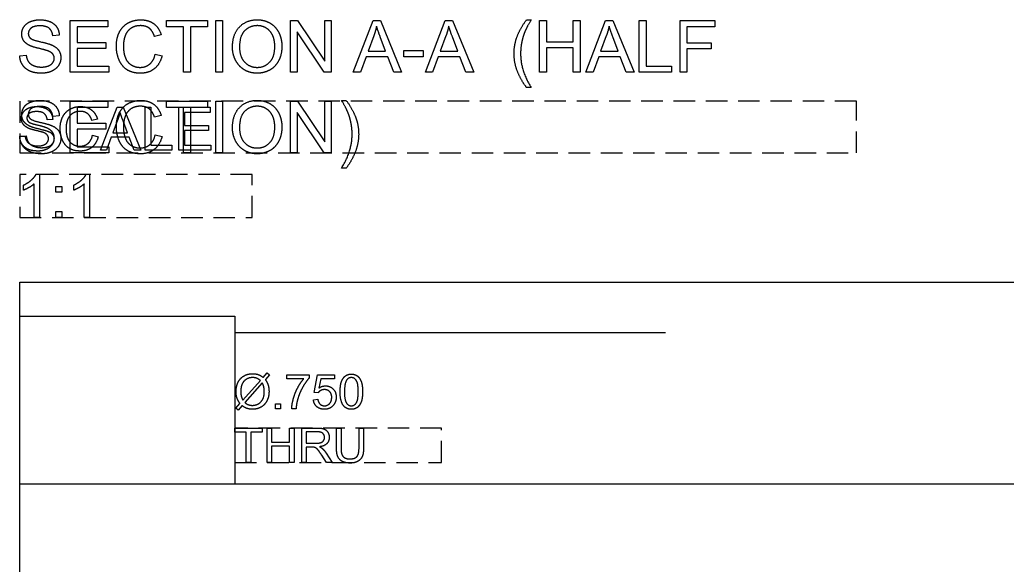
# Model space of a CAD drawing. Header units: millimetres. Extents: x 0 to 340, y 0 to 220.
# Drawn here: x 20 to 42.94, y 41.86 to 54.53 of the extents above; entities that cross this region are included whole.
import ezdxf

# ---------------------------------------------------------------- set-up
doc = ezdxf.new("R2010")
doc.units = ezdxf.units.MM
doc.linetypes.add('DASHED', pattern=[0.75, 0.5, -0.25])
doc.layers.get('0').update_dxf_attribs({"linetype": 'CONTINUOUS'})

msp = doc.modelspace()

# ---------------------------------------------------------------- linework, layer by layer
for p, q in [((21.175, 53.313), (21.175, 54.513)), ((21.175, 54.513), (22.043, 54.513)), ((22.043, 54.513), (22.043, 54.371)), ((23.411, 54.371), (23.411, 54.513)), ((23.411, 54.513), (24.362, 54.513)), ((24.362, 54.513), (24.362, 54.371)), ((24.552, 53.313), (24.552, 54.513)), ((24.552, 54.513), (24.711, 54.513)), ((24.711, 54.513), (24.711, 53.313)), ((26.293, 53.313), (26.293, 54.513)), ((26.293, 54.513), (26.456, 54.513)), ((26.456, 54.513), (27.086, 53.571)), ((27.086, 53.571), (27.086, 54.513)), ((27.086, 54.513), (27.238, 54.513)), ((27.238, 54.513), (27.238, 53.313)), ((27.747, 53.313), (28.208, 54.513)), ((28.208, 54.513), (28.379, 54.513)), ((28.379, 54.513), (28.87, 53.313)), ((29.423, 53.313), (29.884, 54.513)), ((29.884, 54.513), (30.055, 54.513)), ((30.055, 54.513), (30.546, 53.313)), ((31.775, 54.533), (31.88, 54.533)), ((32.075, 53.313), (32.075, 54.513)), ((32.075, 54.513), (32.234, 54.513)), ((32.234, 54.513), (32.234, 54.02)), ((32.858, 54.02), (32.858, 54.513)), ((32.858, 54.513), (33.017, 54.513)), ((33.017, 54.513), (33.017, 53.313)), ((33.149, 53.313), (33.61, 54.513)), ((33.61, 54.513), (33.781, 54.513)), ((33.781, 54.513), (34.272, 53.313)), ((34.393, 53.313), (34.393, 54.513)), ((34.393, 54.513), (34.551, 54.513)), ((34.551, 54.513), (34.551, 53.454)), ((35.34, 53.313), (35.34, 54.513)), ((35.34, 54.513), (36.149, 54.513)), ((36.149, 54.513), (36.149, 54.371)), ((20.919, 54.175), (20.767, 54.163)), ((22.043, 54.371), (21.334, 54.371)), ((21.334, 54.371), (21.334, 54.004)), ((23.285, 54.184), (23.129, 54.147)), ((23.806, 54.371), (23.411, 54.371)), ((23.806, 53.313), (23.806, 54.371)), ((24.362, 54.371), (23.965, 54.371)), ((23.965, 54.371), (23.965, 53.313)), ((27.076, 53.313), (26.445, 54.256)), ((26.445, 54.256), (26.445, 53.313)), ((28.225, 54.158), (28.093, 53.806)), ((29.901, 54.158), (29.769, 53.806)), ((33.627, 54.158), (33.495, 53.806)), ((36.149, 54.371), (35.498, 54.371)), ((35.498, 54.371), (35.498, 54)), ((21.334, 54.004), (21.998, 54.004)), ((21.998, 54.004), (21.998, 53.863)), ((28.5, 53.806), (28.375, 54.138)), ((30.176, 53.806), (30.051, 54.138)), ((32.234, 54.02), (32.858, 54.02)), ((33.902, 53.806), (33.777, 54.138)), ((35.498, 54), (36.062, 54)), ((36.062, 54), (36.062, 53.858)), ((20, 53.698), (20.15, 53.711)), ((21.998, 53.863), (21.334, 53.863)), ((21.334, 53.863), (21.334, 53.454)), ((23.147, 53.734), (23.305, 53.693)), ((28.093, 53.806), (28.5, 53.806)), ((28.921, 53.673), (28.921, 53.821)), ((28.921, 53.821), (29.373, 53.821)), ((29.373, 53.821), (29.373, 53.673)), ((29.769, 53.806), (30.176, 53.806)), ((32.858, 53.878), (32.234, 53.878)), ((32.234, 53.878), (32.234, 53.313)), ((32.858, 53.313), (32.858, 53.878)), ((33.495, 53.806), (33.902, 53.806)), ((36.062, 53.858), (35.498, 53.858)), ((35.498, 53.858), (35.498, 53.313)), ((28.047, 53.676), (27.915, 53.313)), ((28.549, 53.676), (28.047, 53.676)), ((28.689, 53.313), (28.549, 53.676)), ((29.373, 53.673), (28.921, 53.673)), ((29.724, 53.676), (29.592, 53.313)), ((30.225, 53.676), (29.724, 53.676)), ((30.365, 53.313), (30.225, 53.676)), ((33.45, 53.676), (33.318, 53.313)), ((33.951, 53.676), (33.45, 53.676)), ((34.091, 53.313), (33.951, 53.676)), ((22.071, 53.313), (21.175, 53.313)), ((21.334, 53.454), (22.071, 53.454)), ((22.071, 53.454), (22.071, 53.313)), ((23.965, 53.313), (23.806, 53.313)), ((24.711, 53.313), (24.552, 53.313)), ((26.445, 53.313), (26.293, 53.313)), ((27.238, 53.313), (27.076, 53.313)), ((27.915, 53.313), (27.747, 53.313)), ((28.87, 53.313), (28.689, 53.313)), ((29.592, 53.313), (29.423, 53.313)), ((30.546, 53.313), (30.365, 53.313)), ((32.234, 53.313), (32.075, 53.313)), ((33.017, 53.313), (32.858, 53.313)), ((33.318, 53.313), (33.149, 53.313)), ((34.272, 53.313), (34.091, 53.313)), ((35.142, 53.313), (34.393, 53.313)), ((34.551, 53.454), (35.142, 53.454)), ((35.142, 53.454), (35.142, 53.313)), ((35.498, 53.313), (35.34, 53.313)), ((31.88, 52.96), (31.775, 52.96)), ((21.175, 51.44), (21.175, 52.64)), ((21.175, 52.64), (22.043, 52.64)), ((22.043, 52.64), (22.043, 52.498)), ((23.411, 52.498), (23.411, 52.64)), ((23.411, 52.64), (24.362, 52.64)), ((24.362, 52.64), (24.362, 52.498)), ((24.552, 51.44), (24.552, 52.64)), ((24.552, 52.64), (24.711, 52.64)), ((24.711, 52.64), (24.711, 51.44)), ((26.293, 51.44), (26.293, 52.64)), ((26.293, 52.64), (26.456, 52.64)), ((26.456, 52.64), (27.086, 51.698)), ((27.086, 51.698), (27.086, 52.64)), ((27.086, 52.64), (27.238, 52.64)), ((27.238, 52.64), (27.238, 51.44)), ((27.477, 52.66), (27.583, 52.66)), ((22.043, 52.498), (21.334, 52.498)), ((21.334, 52.498), (21.334, 52.131)), ((21.876, 51.501), (22.26, 52.501)), ((22.26, 52.501), (22.402, 52.501)), ((22.402, 52.501), (22.812, 51.501)), ((22.912, 51.501), (22.912, 52.501)), ((22.912, 52.501), (23.044, 52.501)), ((23.044, 52.501), (23.044, 51.619)), ((23.285, 52.311), (23.129, 52.274)), ((23.806, 52.498), (23.411, 52.498)), ((23.697, 51.501), (23.697, 52.501)), ((23.697, 52.501), (24.42, 52.501)), ((23.806, 51.44), (23.806, 52.498)), ((24.42, 52.383), (23.829, 52.383)), ((23.829, 52.383), (23.829, 52.076)), ((24.362, 52.498), (23.965, 52.498)), ((23.965, 52.498), (23.965, 51.44)), ((24.42, 52.501), (24.42, 52.383)), ((27.076, 51.44), (26.445, 52.383)), ((26.445, 52.383), (26.445, 51.44)), ((20.766, 52.219), (20.639, 52.209)), ((20.919, 52.302), (20.767, 52.29)), ((21.334, 52.131), (21.998, 52.131)), ((21.806, 52.226), (21.675, 52.196)), ((21.998, 52.131), (21.998, 51.99)), ((22.274, 52.205), (22.164, 51.911)), ((22.503, 51.911), (22.399, 52.188)), ((21.998, 51.99), (21.334, 51.99)), ((21.334, 51.99), (21.334, 51.582)), ((21.69, 51.851), (21.823, 51.818)), ((22.164, 51.911), (22.503, 51.911)), ((23.147, 51.861), (23.305, 51.821)), ((23.829, 52.076), (24.383, 52.076)), ((24.383, 51.959), (23.829, 51.959)), ((23.829, 51.959), (23.829, 51.619)), ((24.383, 52.076), (24.383, 51.959)), ((20, 51.826), (20.15, 51.839)), ((20, 51.822), (20.125, 51.833)), ((22.126, 51.804), (22.016, 51.501)), ((22.544, 51.804), (22.126, 51.804)), ((22.661, 51.501), (22.544, 51.804)), ((22.071, 51.44), (21.175, 51.44)), ((21.334, 51.582), (22.071, 51.582)), ((22.016, 51.501), (21.876, 51.501)), ((22.071, 51.582), (22.071, 51.44)), ((22.812, 51.501), (22.661, 51.501)), ((23.537, 51.501), (22.912, 51.501)), ((23.044, 51.619), (23.537, 51.619)), ((23.537, 51.619), (23.537, 51.501)), ((24.443, 51.501), (23.697, 51.501)), ((23.965, 51.44), (23.806, 51.44)), ((23.829, 51.619), (24.443, 51.619)), ((24.443, 51.619), (24.443, 51.501)), ((24.711, 51.44), (24.552, 51.44)), ((26.445, 51.44), (26.293, 51.44)), ((27.238, 51.44), (27.076, 51.44)), ((20.379, 50.944), (20.458, 50.944)), ((20.458, 50.944), (20.458, 49.94)), ((21.544, 50.944), (21.623, 50.944)), ((21.623, 50.944), (21.623, 49.94)), ((27.583, 51.087), (27.477, 51.087)), ((20.335, 49.94), (20.335, 50.722)), ((21.5, 49.94), (21.5, 50.722)), ((20.089, 50.574), (20.089, 50.693)), ((20.84, 50.525), (20.84, 50.664)), ((20.84, 50.664), (20.98, 50.664)), ((20.98, 50.525), (20.84, 50.525)), ((20.98, 50.664), (20.98, 50.525)), ((21.254, 50.574), (21.254, 50.693)), ((20.84, 49.94), (20.84, 50.08)), ((20.84, 50.08), (20.98, 50.08)), ((20.98, 50.08), (20.98, 49.94)), ((20.458, 49.94), (20.335, 49.94)), ((20.98, 49.94), (20.84, 49.94)), ((21.623, 49.94), (21.5, 49.94)), ((20, 40), (20, 48.44)), ((20, 48.44), (65, 48.44)), ((20, 47.65), (25, 47.65)), ((25, 47.65), (25, 43.75)), ((25, 47.267), (35, 47.267)), ((25.183, 45.696), (25.59, 46.152)), ((25.656, 46.225), (25.748, 46.328)), ((25.802, 46.282), (25.706, 46.174)), ((25.748, 46.328), (25.802, 46.282)), ((26.207, 46.194), (26.207, 46.288)), ((26.207, 46.288), (26.724, 46.288)), ((26.598, 46.194), (26.207, 46.194)), ((26.724, 46.288), (26.724, 46.212)), ((26.839, 45.877), (26.917, 46.288)), ((26.917, 46.288), (27.314, 46.288)), ((26.995, 46.194), (26.952, 45.979)), ((27.314, 46.194), (26.995, 46.194)), ((27.314, 46.288), (27.314, 46.194)), ((25.635, 46.096), (25.23, 45.642)), ((26.822, 45.708), (26.925, 45.717)), ((26.931, 45.865), (26.839, 45.877)), ((25.019, 45.512), (25.115, 45.62)), ((25.073, 45.466), (25.019, 45.512)), ((25.165, 45.569), (25.073, 45.466)), ((25.945, 45.499), (25.945, 45.61)), ((25.945, 45.61), (26.056, 45.61)), ((26.056, 45.499), (25.945, 45.499)), ((26.056, 45.61), (26.056, 45.499)), ((26.419, 45.499), (26.318, 45.499)), ((25, 44.956), (25, 45.05)), ((25, 45.05), (25.634, 45.05)), ((25.634, 45.05), (25.634, 44.956)), ((25.746, 44.25), (25.746, 45.05)), ((25.746, 45.05), (25.852, 45.05)), ((25.852, 45.05), (25.852, 44.721)), ((26.268, 44.721), (26.268, 45.05)), ((26.268, 45.05), (26.374, 45.05)), ((26.374, 45.05), (26.374, 44.25)), ((26.551, 44.25), (26.551, 45.05)), ((26.551, 45.05), (26.906, 45.05)), ((27.359, 44.588), (27.359, 45.05)), ((27.359, 45.05), (27.464, 45.05)), ((27.464, 45.05), (27.464, 44.588)), ((27.882, 45.05), (27.988, 45.05)), ((27.882, 44.588), (27.882, 45.05)), ((27.988, 45.05), (27.988, 44.588)), ((25.264, 44.956), (25, 44.956)), ((25.264, 44.25), (25.264, 44.956)), ((25.634, 44.956), (25.369, 44.956)), ((25.369, 44.956), (25.369, 44.25)), ((26.911, 44.962), (26.657, 44.962)), ((26.657, 44.962), (26.657, 44.697)), ((25.852, 44.721), (26.268, 44.721)), ((26.268, 44.627), (25.852, 44.627)), ((25.852, 44.627), (25.852, 44.25)), ((26.268, 44.25), (26.268, 44.627)), ((26.657, 44.697), (26.885, 44.697)), ((26.78, 44.605), (26.657, 44.605)), ((26.657, 44.605), (26.657, 44.25)), ((27.123, 44.25), (27.017, 44.416)), ((27.117, 44.468), (27.256, 44.25)), ((25.369, 44.25), (25.264, 44.25)), ((25.852, 44.25), (25.746, 44.25)), ((26.374, 44.25), (26.268, 44.25)), ((26.657, 44.25), (26.551, 44.25)), ((27.256, 44.25), (27.123, 44.25)), ((20, 43.75), (80, 43.75))]:
    msp.add_line(p, q)
at = {"linetype": 'DASHED'}
for p, q in [((39.44, 52.64), (20, 52.64)), ((20, 52.64), (20, 51.44)), ((39.44, 51.44), (39.44, 52.64)), ((20, 51.44), (39.44, 51.44)), ((25.4, 50.94), (20, 50.94)), ((20, 50.94), (20, 49.94)), ((25.4, 49.94), (25.4, 50.94)), ((20, 49.94), (25.4, 49.94)), ((29.8, 45.05), (25, 45.05)), ((25, 45.05), (25, 44.25)), ((29.8, 44.25), (29.8, 45.05)), ((25, 44.25), (29.8, 44.25))]:
    msp.add_line(p, q, dxfattribs=at)
for points in [[(20.097, 54.372), (20.149, 54.451), (20.248, 54.492)], [(20.248, 54.492), (20.347, 54.533), (20.468, 54.533)], [(20.475, 54.393), (20.331, 54.393), (20.265, 54.341)], [(20.468, 54.533), (20.602, 54.533), (20.704, 54.49)], [(20.684, 54.335), (20.613, 54.393), (20.475, 54.393)], [(20.704, 54.49), (20.805, 54.447), (20.86, 54.364)], [(22.316, 54.249), (22.388, 54.388), (22.52, 54.461)], [(22.52, 54.461), (22.652, 54.533), (22.811, 54.533)], [(22.808, 54.397), (22.669, 54.397), (22.576, 54.331)], [(23.007, 54.338), (22.928, 54.397), (22.808, 54.397)], [(22.811, 54.533), (22.991, 54.533), (23.114, 54.442)], [(23.114, 54.442), (23.237, 54.35), (23.285, 54.184)], [(25.103, 54.365), (25.263, 54.534), (25.517, 54.534)], [(25.518, 54.397), (25.349, 54.397), (25.228, 54.282)], [(25.517, 54.534), (25.683, 54.534), (25.817, 54.455)], [(25.732, 54.337), (25.637, 54.397), (25.518, 54.397)], [(25.817, 54.455), (25.95, 54.375), (26.02, 54.233)], [(28.289, 54.387), (28.267, 54.271), (28.225, 54.158)], [(28.375, 54.138), (28.317, 54.289), (28.289, 54.387)], [(29.966, 54.387), (29.943, 54.271), (29.901, 54.158)], [(30.051, 54.138), (29.994, 54.289), (29.966, 54.387)], [(31.547, 54.121), (31.621, 54.328), (31.775, 54.533)], [(31.88, 54.533), (31.781, 54.363), (31.75, 54.29)], [(33.692, 54.387), (33.669, 54.271), (33.627, 54.158)], [(33.777, 54.138), (33.72, 54.289), (33.692, 54.387)], [(20.046, 54.203), (20.046, 54.293), (20.097, 54.372)], [(20.088, 54.053), (20.046, 54.12), (20.046, 54.203)], [(20.265, 54.341), (20.199, 54.288), (20.199, 54.213)], [(20.199, 54.213), (20.199, 54.149), (20.246, 54.107)], [(20.767, 54.163), (20.755, 54.277), (20.684, 54.335)], [(20.86, 54.364), (20.915, 54.28), (20.919, 54.175)], [(22.244, 53.922), (22.244, 54.109), (22.316, 54.249)], [(22.446, 54.153), (22.408, 54.041), (22.408, 53.923)], [(22.576, 54.331), (22.483, 54.265), (22.446, 54.153)], [(23.129, 54.147), (23.087, 54.278), (23.007, 54.338)], [(24.942, 53.897), (24.942, 54.196), (25.103, 54.365)], [(25.228, 54.282), (25.106, 54.166), (25.106, 53.895)], [(25.877, 54.168), (25.827, 54.277), (25.732, 54.337)], [(25.926, 53.912), (25.926, 54.059), (25.877, 54.168)], [(26.02, 54.233), (26.09, 54.091), (26.09, 53.911)], [(31.75, 54.29), (31.7, 54.177), (31.671, 54.054)], [(20.216, 53.942), (20.13, 53.987), (20.088, 54.053)], [(20.448, 53.867), (20.282, 53.906), (20.216, 53.942)], [(20.246, 54.107), (20.291, 54.065), (20.485, 54.021)], [(20.485, 54.021), (20.679, 53.978), (20.751, 53.945)], [(20.751, 53.945), (20.855, 53.896), (20.905, 53.822)], [(22.308, 53.6), (22.244, 53.75), (22.244, 53.922)], [(22.408, 53.923), (22.408, 53.77), (22.453, 53.655)], [(31.484, 53.748), (31.484, 53.942), (31.547, 54.121)], [(31.671, 54.054), (31.636, 53.901), (31.636, 53.747)], [(20.066, 53.483), (20.003, 53.578), (20, 53.698)], [(20.15, 53.711), (20.16, 53.621), (20.199, 53.564)], [(20.661, 53.808), (20.613, 53.827), (20.448, 53.867)], [(20.769, 53.737), (20.737, 53.779), (20.661, 53.808)], [(20.802, 53.639), (20.802, 53.695), (20.769, 53.737)], [(20.905, 53.822), (20.955, 53.748), (20.955, 53.652)], [(23.021, 53.505), (23.114, 53.582), (23.147, 53.734)], [(23.305, 53.693), (23.255, 53.498), (23.126, 53.395)], [(25.011, 53.598), (24.942, 53.739), (24.942, 53.897)], [(25.106, 53.895), (25.106, 53.678), (25.223, 53.553)], [(25.811, 53.554), (25.926, 53.68), (25.926, 53.912)], [(26.09, 53.911), (26.09, 53.729), (26.016, 53.585)], [(31.569, 53.32), (31.484, 53.526), (31.484, 53.748)], [(31.636, 53.747), (31.636, 53.353), (31.88, 52.96)], [(20.239, 53.34), (20.129, 53.387), (20.066, 53.483)], [(20.199, 53.564), (20.238, 53.506), (20.32, 53.47)], [(20.32, 53.47), (20.402, 53.435), (20.504, 53.435)], [(20.504, 53.435), (20.595, 53.435), (20.665, 53.462)], [(20.665, 53.462), (20.734, 53.489), (20.768, 53.536)], [(20.9, 53.471), (20.846, 53.387), (20.743, 53.339)], [(20.768, 53.536), (20.802, 53.583), (20.802, 53.639)], [(20.955, 53.652), (20.955, 53.556), (20.9, 53.471)], [(22.493, 53.371), (22.371, 53.45), (22.308, 53.6)], [(22.453, 53.655), (22.497, 53.541), (22.592, 53.485)], [(22.592, 53.485), (22.686, 53.428), (22.795, 53.428)], [(22.795, 53.428), (22.929, 53.428), (23.021, 53.505)], [(25.213, 53.374), (25.08, 53.456), (25.011, 53.598)], [(25.223, 53.553), (25.339, 53.428), (25.515, 53.428)], [(25.515, 53.428), (25.695, 53.428), (25.811, 53.554)], [(26.016, 53.585), (25.943, 53.441), (25.808, 53.366)], [(20.512, 53.292), (20.349, 53.292), (20.239, 53.34)], [(20.743, 53.339), (20.64, 53.292), (20.512, 53.292)], [(22.808, 53.292), (22.614, 53.292), (22.493, 53.371)], [(23.126, 53.395), (22.996, 53.292), (22.808, 53.292)], [(25.516, 53.292), (25.347, 53.292), (25.213, 53.374)], [(25.808, 53.366), (25.673, 53.292), (25.516, 53.292)], [(31.775, 52.96), (31.653, 53.114), (31.569, 53.32)], [(20.097, 52.5), (20.149, 52.579), (20.248, 52.62)], [(20.248, 52.62), (20.347, 52.66), (20.468, 52.66)], [(20.468, 52.66), (20.602, 52.66), (20.704, 52.617)], [(20.704, 52.617), (20.805, 52.575), (20.86, 52.491)], [(22.316, 52.376), (22.388, 52.516), (22.52, 52.588)], [(22.52, 52.588), (22.652, 52.66), (22.811, 52.66)], [(22.811, 52.66), (22.991, 52.66), (23.114, 52.569)], [(23.114, 52.569), (23.237, 52.477), (23.285, 52.311)], [(25.103, 52.492), (25.263, 52.661), (25.517, 52.661)], [(25.517, 52.661), (25.683, 52.661), (25.817, 52.582)], [(25.817, 52.582), (25.95, 52.502), (26.02, 52.36)], [(27.609, 52.415), (27.577, 52.489), (27.477, 52.66)], [(27.583, 52.66), (27.737, 52.455), (27.811, 52.248)], [(20.038, 52.242), (20.038, 52.318), (20.081, 52.384)], [(20.046, 52.33), (20.046, 52.421), (20.097, 52.5)], [(20.088, 52.18), (20.046, 52.247), (20.046, 52.33)], [(20.081, 52.384), (20.124, 52.45), (20.207, 52.484)], [(20.221, 52.357), (20.166, 52.313), (20.166, 52.251)], [(20.265, 52.468), (20.199, 52.415), (20.199, 52.34)], [(20.199, 52.34), (20.199, 52.276), (20.246, 52.234)], [(20.207, 52.484), (20.289, 52.518), (20.39, 52.518)], [(20.396, 52.401), (20.276, 52.401), (20.221, 52.357)], [(20.475, 52.52), (20.331, 52.52), (20.265, 52.468)], [(20.39, 52.518), (20.501, 52.518), (20.586, 52.482)], [(20.57, 52.353), (20.511, 52.401), (20.396, 52.401)], [(20.684, 52.462), (20.613, 52.52), (20.475, 52.52)], [(20.639, 52.209), (20.629, 52.304), (20.57, 52.353)], [(20.586, 52.482), (20.671, 52.446), (20.717, 52.377)], [(20.767, 52.29), (20.755, 52.404), (20.684, 52.462)], [(20.717, 52.377), (20.763, 52.307), (20.766, 52.219)], [(20.86, 52.491), (20.915, 52.408), (20.919, 52.302)], [(20.998, 52.281), (21.058, 52.397), (21.168, 52.457)], [(21.215, 52.349), (21.138, 52.294), (21.106, 52.201)], [(21.168, 52.457), (21.278, 52.518), (21.411, 52.518)], [(21.408, 52.405), (21.293, 52.405), (21.215, 52.349)], [(21.574, 52.355), (21.508, 52.405), (21.408, 52.405)], [(21.411, 52.518), (21.561, 52.518), (21.663, 52.441)], [(21.675, 52.196), (21.641, 52.305), (21.574, 52.355)], [(21.663, 52.441), (21.765, 52.365), (21.806, 52.226)], [(22.244, 52.049), (22.244, 52.236), (22.316, 52.376)], [(22.328, 52.396), (22.309, 52.299), (22.274, 52.205)], [(22.399, 52.188), (22.351, 52.314), (22.328, 52.396)], [(22.576, 52.458), (22.483, 52.392), (22.446, 52.28)], [(22.808, 52.525), (22.669, 52.525), (22.576, 52.458)], [(23.007, 52.465), (22.928, 52.525), (22.808, 52.525)], [(23.129, 52.274), (23.087, 52.405), (23.007, 52.465)], [(24.942, 52.024), (24.942, 52.323), (25.103, 52.492)], [(25.228, 52.409), (25.106, 52.293), (25.106, 52.022)], [(25.518, 52.525), (25.349, 52.525), (25.228, 52.409)], [(25.732, 52.464), (25.637, 52.525), (25.518, 52.525)], [(25.877, 52.295), (25.827, 52.404), (25.732, 52.464)], [(26.02, 52.36), (26.09, 52.218), (26.09, 52.038)], [(27.687, 52.179), (27.659, 52.302), (27.609, 52.415)], [(20.073, 52.118), (20.038, 52.173), (20.038, 52.242)], [(20.18, 52.025), (20.108, 52.062), (20.073, 52.118)], [(20.216, 52.069), (20.13, 52.114), (20.088, 52.18)], [(20.166, 52.251), (20.166, 52.197), (20.205, 52.162)], [(20.205, 52.162), (20.243, 52.128), (20.404, 52.091)], [(20.246, 52.234), (20.291, 52.192), (20.485, 52.148)], [(20.404, 52.091), (20.565, 52.055), (20.626, 52.027)], [(20.485, 52.148), (20.679, 52.105), (20.751, 52.072)], [(20.939, 52.008), (20.939, 52.164), (20.998, 52.281)], [(21.106, 52.201), (21.075, 52.108), (21.075, 52.009)], [(22.446, 52.28), (22.408, 52.169), (22.408, 52.05)], [(25.926, 52.039), (25.926, 52.186), (25.877, 52.295)], [(27.722, 51.874), (27.722, 52.028), (27.687, 52.179)], [(27.811, 52.248), (27.874, 52.069), (27.874, 51.875)], [(20.373, 51.962), (20.235, 51.995), (20.18, 52.025)], [(20.448, 51.994), (20.282, 52.033), (20.216, 52.069)], [(20.551, 51.913), (20.511, 51.929), (20.373, 51.962)], [(20.661, 51.935), (20.613, 51.954), (20.448, 51.994)], [(20.641, 51.854), (20.614, 51.89), (20.551, 51.913)], [(20.626, 52.027), (20.713, 51.987), (20.754, 51.925)], [(20.668, 51.772), (20.668, 51.819), (20.641, 51.854)], [(20.769, 51.864), (20.737, 51.907), (20.661, 51.935)], [(20.751, 52.072), (20.855, 52.024), (20.905, 51.95)], [(20.754, 51.925), (20.796, 51.864), (20.796, 51.783)], [(20.802, 51.766), (20.802, 51.822), (20.769, 51.864)], [(20.905, 51.95), (20.955, 51.875), (20.955, 51.779)], [(20.991, 51.74), (20.939, 51.865), (20.939, 52.008)], [(21.075, 52.009), (21.075, 51.881), (21.112, 51.786)], [(21.586, 51.661), (21.663, 51.725), (21.69, 51.851)], [(22.308, 51.727), (22.244, 51.877), (22.244, 52.049)], [(22.408, 52.05), (22.408, 51.897), (22.453, 51.783)], [(23.021, 51.632), (23.114, 51.709), (23.147, 51.861)], [(25.011, 51.725), (24.942, 51.866), (24.942, 52.024)], [(25.106, 52.022), (25.106, 51.805), (25.223, 51.68)], [(25.811, 51.681), (25.926, 51.808), (25.926, 52.039)], [(26.09, 52.038), (26.09, 51.856), (26.016, 51.712)], [(27.477, 51.087), (27.722, 51.48), (27.722, 51.874)], [(27.874, 51.875), (27.874, 51.654), (27.789, 51.447)], [(20.066, 51.61), (20.003, 51.705), (20, 51.826)], [(20.055, 51.642), (20.003, 51.722), (20, 51.822)], [(20.199, 51.523), (20.107, 51.563), (20.055, 51.642)], [(20.125, 51.833), (20.134, 51.758), (20.166, 51.71)], [(20.15, 51.839), (20.16, 51.749), (20.199, 51.691)], [(20.166, 51.71), (20.198, 51.662), (20.267, 51.632)], [(20.199, 51.691), (20.238, 51.633), (20.32, 51.598)], [(20.267, 51.632), (20.335, 51.602), (20.42, 51.602)], [(20.42, 51.602), (20.496, 51.602), (20.554, 51.625)], [(20.554, 51.625), (20.612, 51.647), (20.64, 51.687)], [(20.75, 51.633), (20.705, 51.562), (20.619, 51.523)], [(20.64, 51.687), (20.668, 51.726), (20.668, 51.772)], [(20.665, 51.589), (20.734, 51.616), (20.768, 51.663)], [(20.796, 51.783), (20.796, 51.703), (20.75, 51.633)], [(20.768, 51.663), (20.802, 51.71), (20.802, 51.766)], [(20.955, 51.779), (20.955, 51.683), (20.9, 51.598)], [(21.146, 51.549), (21.044, 51.615), (20.991, 51.74)], [(21.112, 51.786), (21.149, 51.691), (21.228, 51.644)], [(21.228, 51.644), (21.306, 51.597), (21.398, 51.597)], [(21.398, 51.597), (21.509, 51.597), (21.586, 51.661)], [(21.823, 51.818), (21.781, 51.655), (21.673, 51.569)], [(22.493, 51.499), (22.371, 51.578), (22.308, 51.727)], [(22.453, 51.783), (22.497, 51.668), (22.592, 51.612)], [(22.795, 51.555), (22.929, 51.555), (23.021, 51.632)], [(23.305, 51.821), (23.255, 51.625), (23.126, 51.522)], [(25.213, 51.501), (25.08, 51.583), (25.011, 51.725)], [(25.223, 51.68), (25.339, 51.555), (25.515, 51.555)], [(25.515, 51.555), (25.695, 51.555), (25.811, 51.681)], [(26.016, 51.712), (25.943, 51.568), (25.808, 51.494)], [(20.239, 51.467), (20.129, 51.514), (20.066, 51.61)], [(20.426, 51.484), (20.291, 51.484), (20.199, 51.523)], [(20.512, 51.42), (20.349, 51.42), (20.239, 51.467)], [(20.32, 51.598), (20.402, 51.562), (20.504, 51.562)], [(20.619, 51.523), (20.533, 51.484), (20.426, 51.484)], [(20.504, 51.562), (20.595, 51.562), (20.665, 51.589)], [(20.743, 51.467), (20.64, 51.42), (20.512, 51.42)], [(20.9, 51.598), (20.846, 51.514), (20.743, 51.467)], [(21.409, 51.484), (21.247, 51.484), (21.146, 51.549)], [(21.673, 51.569), (21.565, 51.484), (21.409, 51.484)], [(22.808, 51.42), (22.614, 51.42), (22.493, 51.499)], [(22.592, 51.612), (22.686, 51.555), (22.795, 51.555)], [(23.126, 51.522), (22.996, 51.42), (22.808, 51.42)], [(25.516, 51.42), (25.347, 51.42), (25.213, 51.501)], [(25.808, 51.494), (25.673, 51.42), (25.516, 51.42)], [(27.789, 51.447), (27.704, 51.241), (27.583, 51.087)], [(20.269, 50.81), (20.347, 50.879), (20.379, 50.944)], [(21.435, 50.81), (21.512, 50.879), (21.544, 50.944)], [(20.089, 50.693), (20.192, 50.742), (20.269, 50.81)], [(20.335, 50.722), (20.291, 50.68), (20.219, 50.638)], [(21.254, 50.693), (21.357, 50.742), (21.435, 50.81)], [(21.5, 50.722), (21.456, 50.68), (21.384, 50.638)], [(20.219, 50.638), (20.147, 50.596), (20.089, 50.574)], [(21.384, 50.638), (21.312, 50.596), (21.254, 50.574)], [(25.026, 45.897), (25.026, 46.02), (25.075, 46.117)], [(25.075, 46.117), (25.124, 46.213), (25.213, 46.263)], [(25.213, 46.141), (25.135, 46.06), (25.135, 45.899)], [(25.213, 46.263), (25.301, 46.312), (25.41, 46.312)], [(25.41, 46.222), (25.291, 46.222), (25.213, 46.141)], [(25.41, 46.312), (25.483, 46.312), (25.538, 46.293)], [(25.501, 46.207), (25.462, 46.222), (25.41, 46.222)], [(25.59, 46.152), (25.539, 46.192), (25.501, 46.207)], [(25.538, 46.293), (25.593, 46.273), (25.656, 46.225)], [(25.706, 46.174), (25.753, 46.104), (25.769, 46.052)], [(26.457, 45.985), (26.524, 46.109), (26.598, 46.194)], [(26.724, 46.212), (26.648, 46.13), (26.573, 45.996)], [(27.443, 45.893), (27.443, 46.035), (27.472, 46.121)], [(27.472, 46.121), (27.502, 46.208), (27.559, 46.255)], [(27.595, 46.163), (27.544, 46.09), (27.544, 45.893)], [(27.559, 46.255), (27.617, 46.302), (27.704, 46.302)], [(27.703, 46.221), (27.635, 46.221), (27.595, 46.163)], [(27.818, 46.156), (27.772, 46.221), (27.703, 46.221)], [(27.704, 46.302), (27.768, 46.302), (27.817, 46.276)], [(27.817, 46.276), (27.865, 46.25), (27.897, 46.201)], [(27.864, 45.893), (27.864, 46.091), (27.818, 46.156)], [(27.897, 46.201), (27.929, 46.152), (27.947, 46.082)], [(25.044, 45.759), (25.026, 45.816), (25.026, 45.897)], [(25.135, 45.899), (25.135, 45.835), (25.147, 45.786)], [(25.604, 45.66), (25.682, 45.744), (25.682, 45.895)], [(25.682, 45.895), (25.682, 46.009), (25.635, 46.096)], [(25.791, 45.898), (25.791, 45.775), (25.741, 45.679)], [(25.769, 46.052), (25.791, 45.983), (25.791, 45.898)], [(26.356, 45.727), (26.391, 45.86), (26.457, 45.985)], [(26.573, 45.996), (26.498, 45.861), (26.457, 45.718)], [(26.991, 45.921), (26.953, 45.899), (26.931, 45.865)], [(26.952, 45.979), (27.024, 46.029), (27.103, 46.029)], [(27.077, 45.942), (27.029, 45.942), (26.991, 45.921)], [(27.201, 45.894), (27.153, 45.942), (27.077, 45.942)], [(27.103, 46.029), (27.208, 46.029), (27.28, 45.956)], [(27.248, 45.761), (27.248, 45.845), (27.201, 45.894)], [(27.28, 45.956), (27.352, 45.884), (27.352, 45.77)], [(27.522, 45.568), (27.443, 45.668), (27.443, 45.893)], [(27.544, 45.893), (27.544, 45.696), (27.59, 45.631)], [(27.818, 45.631), (27.864, 45.697), (27.864, 45.893)], [(27.965, 45.893), (27.965, 45.752), (27.936, 45.666)], [(27.947, 46.082), (27.965, 46.012), (27.965, 45.893)], [(25.115, 45.62), (25.062, 45.701), (25.044, 45.759)], [(25.147, 45.786), (25.156, 45.75), (25.183, 45.696)], [(25.408, 45.576), (25.527, 45.576), (25.604, 45.66)], [(25.741, 45.679), (25.691, 45.583), (25.602, 45.534)], [(26.318, 45.499), (26.32, 45.593), (26.356, 45.727)], [(26.457, 45.718), (26.428, 45.618), (26.419, 45.499)], [(26.9, 45.546), (26.831, 45.607), (26.822, 45.708)], [(26.925, 45.717), (26.936, 45.642), (26.978, 45.604)], [(27.199, 45.619), (27.248, 45.673), (27.248, 45.761)], [(27.352, 45.77), (27.352, 45.661), (27.289, 45.582)], [(27.936, 45.666), (27.907, 45.579), (27.849, 45.532)], [(25.274, 45.506), (25.228, 45.523), (25.165, 45.569)], [(25.23, 45.642), (25.272, 45.607), (25.307, 45.594)], [(25.411, 45.485), (25.336, 45.485), (25.274, 45.506)], [(25.307, 45.594), (25.354, 45.576), (25.408, 45.576)], [(25.602, 45.534), (25.512, 45.485), (25.411, 45.485)], [(27.079, 45.485), (26.969, 45.485), (26.9, 45.546)], [(26.978, 45.604), (27.02, 45.566), (27.079, 45.566)], [(27.079, 45.566), (27.15, 45.566), (27.199, 45.619)], [(27.289, 45.582), (27.212, 45.485), (27.079, 45.485)], [(27.704, 45.485), (27.588, 45.485), (27.522, 45.568)], [(27.59, 45.631), (27.636, 45.566), (27.704, 45.566)], [(27.704, 45.566), (27.772, 45.566), (27.818, 45.631)], [(27.849, 45.532), (27.792, 45.485), (27.704, 45.485)], [(26.906, 45.05), (27.013, 45.05), (27.069, 45.028)], [(27.069, 45.028), (27.124, 45.007), (27.158, 44.952)], [(27.041, 44.925), (26.999, 44.962), (26.911, 44.962)], [(26.998, 44.712), (27.039, 44.727), (27.061, 44.76)], [(27.082, 44.832), (27.082, 44.888), (27.041, 44.925)], [(27.061, 44.76), (27.082, 44.793), (27.082, 44.832)], [(27.191, 44.832), (27.191, 44.747), (27.136, 44.688)], [(27.158, 44.952), (27.191, 44.898), (27.191, 44.832)], [(26.839, 44.601), (26.821, 44.605), (26.78, 44.605)], [(26.887, 44.58), (26.864, 44.595), (26.839, 44.601)], [(26.885, 44.697), (26.957, 44.697), (26.998, 44.712)], [(26.941, 44.527), (26.911, 44.565), (26.887, 44.58)], [(27.017, 44.416), (26.971, 44.488), (26.941, 44.527)], [(27.136, 44.688), (27.081, 44.63), (26.966, 44.614)], [(26.966, 44.614), (27.008, 44.594), (27.029, 44.574)], [(27.029, 44.574), (27.076, 44.532), (27.117, 44.468)], [(27.389, 44.387), (27.359, 44.461), (27.359, 44.588)], [(27.464, 44.588), (27.464, 44.484), (27.484, 44.435)], [(27.832, 44.385), (27.882, 44.438), (27.882, 44.588)], [(27.988, 44.588), (27.988, 44.467), (27.96, 44.396)], [(27.491, 44.275), (27.42, 44.314), (27.389, 44.387)], [(27.484, 44.435), (27.503, 44.385), (27.55, 44.359)], [(27.55, 44.359), (27.598, 44.332), (27.666, 44.332)], [(27.666, 44.332), (27.783, 44.332), (27.832, 44.385)], [(27.862, 44.281), (27.791, 44.236), (27.675, 44.236)], [(27.96, 44.396), (27.933, 44.325), (27.862, 44.281)], [(27.675, 44.236), (27.563, 44.236), (27.491, 44.275)]]:
    msp.add_open_spline(points, degree=2)

doc.saveas('drawing.dxf')
